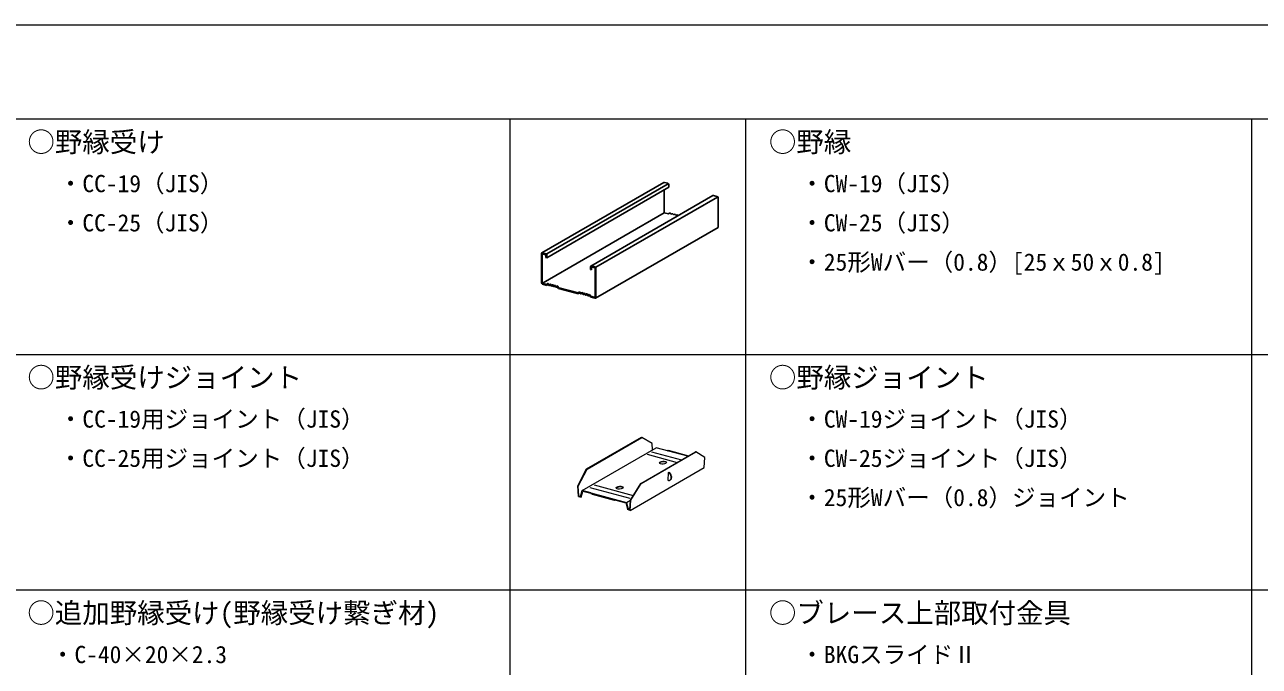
# Model space of a CAD drawing. Units: millimetres on the paper, enlarged 40 times. Extents: x -7800 to 7800, y -5387 to 5300.
# Drawn here: x -5097 to -1950, y 3665 to 5300 of the extents above; entities that cross this region are included whole.
import ezdxf
from ezdxf.enums import TextEntityAlignment as Align

# ---------------------------------------------------------------- set-up
doc = ezdxf.new("R2010")
doc.units = ezdxf.units.MM
doc.header["$LTSCALE"] = 40
for name, color, linetype, lineweight in [('0-3_野縁', 2, 'Continuous', 25), ('0-B_補強金具・金具・その他', 3, 'Continuous', 18), ('F-3_野縁', 3, 'Continuous', 18)]:
    doc.layers.add(name, color=color, linetype=linetype, lineweight=lineweight)
doc.layers.add('0-6_文字', color=7, linetype='Continuous')
doc.styles.add('ＭＳ ゴシック', font='')
doc.styles.get('ＭＳ ゴシック').set_extended_font_data('MS Gothic')

msp = doc.modelspace()

# ---------------------------------------------------------------- linework, layer by layer
at = {"layer": '0-3_野縁'}
for p, q in [((-3778.72, 4718.52), (-3467.7, 4898.09)), ((-3765.95, 4715.72), (-3457.01, 4894.09)), ((-3765.95, 4706.12), (-3454.93, 4885.69)), ((-3466.61, 4878.94), (-3466.61, 4820.72)), ((-3466.06, 4898.27), (-3457.71, 4896.04)), ((-3454.93, 4892.09), (-3454.93, 4885.69)), ((-3342.52, 4864.55), (-3653.54, 4684.98)), ((-3640.77, 4682.18), (-3331.36, 4860.81)), ((-3332.53, 4862.49), (-3340.87, 4864.73)), ((-3775.81, 4642.21), (-3466.61, 4820.72)), ((-3456.04, 4817.89), (-3466.61, 4820.72)), ((-3456.04, 4817.89), (-3452.84, 4820.24)), ((-3452.84, 4820.24), (-3451.45, 4819.86)), ((-3451.45, 4819.86), (-3448.67, 4817.52)), ((-3779.86, 4642.65), (-3779.86, 4716.25)), ((-3777.63, 4716.29), (-3777.63, 4641.16)), ((-3777.63, 4716.29), (-3768.17, 4713.76)), ((-3777.08, 4718.7), (-3768.73, 4716.47)), ((-3768.17, 4706.72), (-3768.17, 4713.76)), ((-3765.95, 4706.12), (-3768.17, 4706.72)), ((-3765.95, 4706.12), (-3767.34, 4706.49)), ((-3765.95, 4712.52), (-3765.95, 4706.12)), ((-3654.67, 4682.71), (-3654.67, 4676.31)), ((-3654.67, 4676.31), (-3652.45, 4675.71)), ((-3642.99, 4680.22), (-3652.45, 4682.75)), ((-3652.45, 4675.71), (-3652.45, 4682.75)), ((-3643.55, 4682.92), (-3651.89, 4685.16)), ((-3640.77, 4605.38), (-3640.77, 4678.98)), ((-3767.06, 4638.32), (-3777.63, 4641.16)), ((-3766.37, 4635.83), (-3777.08, 4638.7)), ((-3767.06, 4638.32), (-3763.86, 4640.67)), ((-3763.17, 4638.18), (-3766.37, 4635.83)), ((-3763.86, 4640.67), (-3762.47, 4640.29)), ((-3760.39, 4635.83), (-3763.17, 4638.18)), ((-3762.47, 4640.29), (-3759.69, 4637.95)), ((-3758.99, 4635.46), (-3760.39, 4635.83)), ((-3756.21, 4636.31), (-3758.99, 4635.46)), ((-3754.13, 4634.15), (-3756.21, 4636.31)), ((-3752.74, 4633.78), (-3754.13, 4634.15)), ((-3750.65, 4634.82), (-3752.74, 4633.78)), ((-3748.56, 4632.66), (-3750.65, 4634.82)), ((-3747.17, 4632.29), (-3748.56, 4632.66)), ((-3745.09, 4633.33), (-3747.17, 4632.29)), ((-3743, 4631.17), (-3745.09, 4633.33)), ((-3741.61, 4630.8), (-3743, 4631.17)), ((-3739.52, 4631.84), (-3741.61, 4630.8)), ((-3736.32, 4627.78), (-3739.52, 4631.84)), ((-3685.69, 4614.22), (-3736.32, 4627.78)), ((-3686.39, 4616.71), (-3735.63, 4629.9)), ((-3686.39, 4616.71), (-3683.19, 4619.05)), ((-3682.49, 4616.56), (-3685.69, 4614.22)), ((-3679.71, 4614.21), (-3682.49, 4616.56)), ((-3678.32, 4613.84), (-3679.71, 4614.21)), ((-3675.54, 4614.7), (-3678.32, 4613.84)), ((-3673.45, 4612.54), (-3675.54, 4614.7)), ((-3672.06, 4612.16), (-3673.45, 4612.54)), ((-3669.97, 4613.21), (-3672.06, 4612.16)), ((-3667.89, 4611.05), (-3669.97, 4613.21)), ((-3666.5, 4610.67), (-3667.89, 4611.05)), ((-3664.41, 4611.71), (-3666.5, 4610.67)), ((-3661.63, 4609.37), (-3664.41, 4611.71)), ((-3660.24, 4609), (-3661.63, 4609.37)), ((-3657.46, 4609.85), (-3660.24, 4609)), ((-3658.15, 4612.34), (-3656.76, 4611.97)), ((-3654.26, 4605.79), (-3657.46, 4609.85)), ((-3656.76, 4611.97), (-3653.56, 4607.91)), ((-3643.56, 4602.93), (-3654.26, 4605.79))]:
    msp.add_line(p, q, dxfattribs=at)
for points in [[(-3641.9, 4603.1), (-3329.74, 4783.33), (-3329.74, 4858.55)], [(-3448.67, 4817.52), (-3445.89, 4818.37), (-3444.5, 4818), (-3442.41, 4815.84), (-3440.32, 4816.88), (-3438.93, 4816.51), (-3436.85, 4814.35), (-3434.76, 4815.39), (-3433.37, 4815.02), (-3431.28, 4812.86)], [(-3642.99, 4680.22), (-3642.99, 4605.08), (-3653.56, 4607.91)], [(-3759.69, 4637.95), (-3756.91, 4638.8), (-3755.52, 4638.43), (-3753.43, 4636.27), (-3751.34, 4637.31), (-3749.95, 4636.94), (-3747.87, 4634.78), (-3745.78, 4635.82), (-3744.39, 4635.45), (-3742.3, 4633.29), (-3740.22, 4634.33), (-3738.83, 4633.96), (-3735.63, 4629.9)], [(-3683.19, 4619.05), (-3681.8, 4618.68), (-3679.02, 4616.33), (-3676.23, 4617.19), (-3674.84, 4616.81), (-3672.76, 4614.66), (-3670.67, 4615.7), (-3669.28, 4615.32), (-3667.19, 4613.16), (-3665.11, 4614.21), (-3663.72, 4613.83), (-3660.93, 4611.49), (-3658.15, 4612.34)]]:
    msp.add_lwpolyline(points, dxfattribs=at)
for centre, start_param, end_param in [((-3466.06, 4895.07), 5.6914085, 6.3251409), ((-3457.71, 4892.84), 4.1206122, 5.6914085), ((-3340.87, 4861.53), 5.6914085, 6.3251409), ((-3332.53, 4859.29), 4.1206122, 5.6914085), ((-3777.08, 4715.5), 5.6914085, 7.2622048), ((-3768.73, 4713.27), 4.1206122, 5.6914085), ((-3651.89, 4681.96), 5.6914085, 7.2622048), ((-3643.55, 4679.72), 4.1206122, 5.6914085), ((-3777.08, 4641.9), 0.9790195, 2.5498158), ((-3643.55, 4606.12), 2.5498158, 4.1206122)]:
    msp.add_ellipse(centre, major_axis=(-1.55, 3.07), ratio=0.751651, start_param=start_param, end_param=end_param, dxfattribs=at)
at = {"layer": '0-B_補強金具・金具・その他'}
for p, q in [((-3664.63, 4167.93), (-3524.96, 4248.57)), ((-3524.96, 4248.57), (-3523.72, 4248.24)), ((-3675.65, 4112.83), (-3487.2, 4221.63)), ((-3663.4, 4167.6), (-3523.72, 4248.24)), ((-3497.52, 4233.03), (-3523.72, 4248.24)), ((-3496.47, 4216.28), (-3497.52, 4233.03)), ((-3407.01, 4200.14), (-3487.2, 4221.63)), ((-3526.77, 4130.99), (-3387.1, 4211.63)), ((-3525.54, 4130.66), (-3385.87, 4211.3)), ((-3509.99, 4205.25), (-3433.61, 4184.78)), ((-3498.9, 4211.65), (-3422.53, 4191.18)), ((-3459.38, 4214.17), (-3457.17, 4215.45)), ((-3457.17, 4215.45), (-3404.79, 4201.42)), ((-3385.87, 4211.3), (-3387.1, 4211.63)), ((-3363.3, 4197.07), (-3385.87, 4211.3)), ((-3364.96, 4171.27), (-3363.3, 4197.07)), ((-3687.2, 4124.56), (-3664.63, 4167.93)), ((-3685.96, 4124.23), (-3663.4, 4167.6)), ((-3664.63, 4167.93), (-3663.4, 4167.6)), ((-3553.4, 4062.47), (-3364.96, 4171.27)), ((-3456.52, 4158.21), (-3457.75, 4139.05)), ((-3456.52, 4158.21), (-3455.41, 4158.85)), ((-3687.2, 4124.56), (-3685.96, 4124.23)), ((-3685.54, 4097.88), (-3687.2, 4124.56)), ((-3684.41, 4099.17), (-3685.96, 4124.23)), ((-3645.23, 4127.17), (-3545.64, 4100.48)), ((-3552.98, 4088.6), (-3526.77, 4130.99)), ((-3551.74, 4088.27), (-3525.54, 4130.66)), ((-3525.54, 4130.66), (-3526.77, 4130.99)), ((-3452.46, 4139.45), (-3451.35, 4140.09)), ((-3684.41, 4099.17), (-3679.82, 4097.95)), ((-3679.82, 4097.95), (-3675.65, 4112.83)), ((-3653.55, 4106.91), (-3675.65, 4112.83)), ((-3653.55, 4105.31), (-3674.41, 4110.9)), ((-3656.31, 4120.77), (-3554.14, 4093.39)), ((-3653.55, 4106.91), (-3563.29, 4082.72)), ((-3653.55, 4105.31), (-3564.53, 4081.45)), ((-3650.05, 4104.09), (-3647.83, 4105.37)), ((-3650.05, 4104.09), (-3593.33, 4088.9)), ((-3650.05, 4102.49), (-3650.05, 4104.09)), ((-3593.33, 4087.3), (-3650.05, 4102.49)), ((-3593.33, 4088.9), (-3591.11, 4090.18)), ((-3593.33, 4088.9), (-3593.33, 4087.3)), ((-3591.11, 4088.58), (-3593.33, 4087.3)), ((-3591.11, 4090.18), (-3591.11, 4088.58)), ((-3564.53, 4081.45), (-3560.36, 4064.34)), ((-3563.29, 4082.72), (-3552.91, 4088.72)), ((-3563.29, 4082.72), (-3559.12, 4065.6)), ((-3553.4, 4062.47), (-3560.36, 4064.34)), ((-3559.12, 4065.6), (-3554.28, 4068.4)), ((-3554.54, 4064.38), (-3559.12, 4065.6)), ((-3554.54, 4064.38), (-3552.98, 4088.6))]:
    msp.add_line(p, q, dxfattribs=at)
for points in [[(-3685.54, 4097.88), (-3678.59, 4096.01), (-3674.41, 4110.9)], [(-3553.4, 4062.47), (-3551.74, 4088.27), (-3552.98, 4088.6)]]:
    msp.add_lwpolyline(points, dxfattribs=at)
for centre in [(-3469.82, 4184.18), (-3580.67, 4120.18)]:
    msp.add_ellipse(centre, major_axis=(8.89, 0.65), ratio=0.410193, dxfattribs=at)
for centre, major_axis, ratio, start_param, end_param in [((-3469.82, 4182.58), (8.89, 0.65), 0.410193, 0.1903186, 2.8916718), ((-3457.14, 4148.63), (-4.05, 9.49), 0.751651, 2.5498158, 5.6914085), ((-3456.03, 4149.27), (-4.05, 9.49), 0.751651, 3.2319571, 5.6914085), ((-3457.14, 4148.63), (-4.23, -10.09), 0.512606, 2.4820828, 3.5348932), ((-3580.67, 4118.58), (8.89, 0.65), 0.410193, 0.1903186, 2.8916718)]:
    msp.add_ellipse(centre, major_axis=major_axis, ratio=ratio, start_param=start_param, end_param=end_param, dxfattribs=at)
at = {"layer": 'F-3_野縁'}
for p, q in [((-7640, 5060), (-80, 5060)), ((-3860, 5060), (-3860, 2660)), ((-3260, 5060), (-3260, 2660)), ((-1970, 5060), (-1970, 2660)), ((-7640, 4460), (-80, 4460)), ((-7640, 3860), (-80, 3860))]:
    msp.add_line(p, q, dxfattribs=at)
msp.add_lwpolyline([(-7800, 5300), (7800, 5300), (7800, -5300)], dxfattribs=at)

# ---------------------------------------------------------------- texts
at = {"layer": '0-6_文字', "style": 'ＭＳ ゴシック'}
for s, height, p in [('○野縁受け', 51.32, (-5090, 4960)), ('○野縁', 51.32, (-3200, 4960)), ('・CC-19（JIS）', 43.99, (-5010, 4860)), ('・CW-19（JIS）', 43.99, (-3120, 4860)), ('・CC-25（JIS）', 43.99, (-5010, 4760)), ('・CW-25（JIS）', 43.99, (-3120, 4760)), ('・25形Wバー（0.8）[25ｘ50ｘ0.8]', 43.99, (-3120, 4660)), ('○野縁受けジョイント', 51.32, (-5090, 4360)), ('○野縁ジョイント', 51.32, (-3200, 4360)), ('・CC-19用ジョイント（JIS）', 43.99, (-5010, 4260)), ('・CW-19ジョイント（JIS）', 43.99, (-3120, 4260)), ('・CC-25用ジョイント（JIS）', 43.99, (-5010, 4160)), ('・CW-25ジョイント（JIS）', 43.99, (-3120, 4160)), ('・25形Wバー（0.8）ジョイント', 43.99, (-3120, 4060)), ('○追加野縁受け(野縁受け繋ぎ材)', 51.32, (-5090.16, 3760)), ('○ブレース上部取付金具', 51.32, (-3200, 3760)), ('・C-40×20×2.3', 43.99, (-5030.16, 3660)), ('・BKGスライドⅡ', 43.99, (-3120, 3660))]:
    msp.add_text(s, height=height, dxfattribs=at).set_placement(p, align=Align.BOTTOM_LEFT)

doc.saveas('drawing.dxf')
